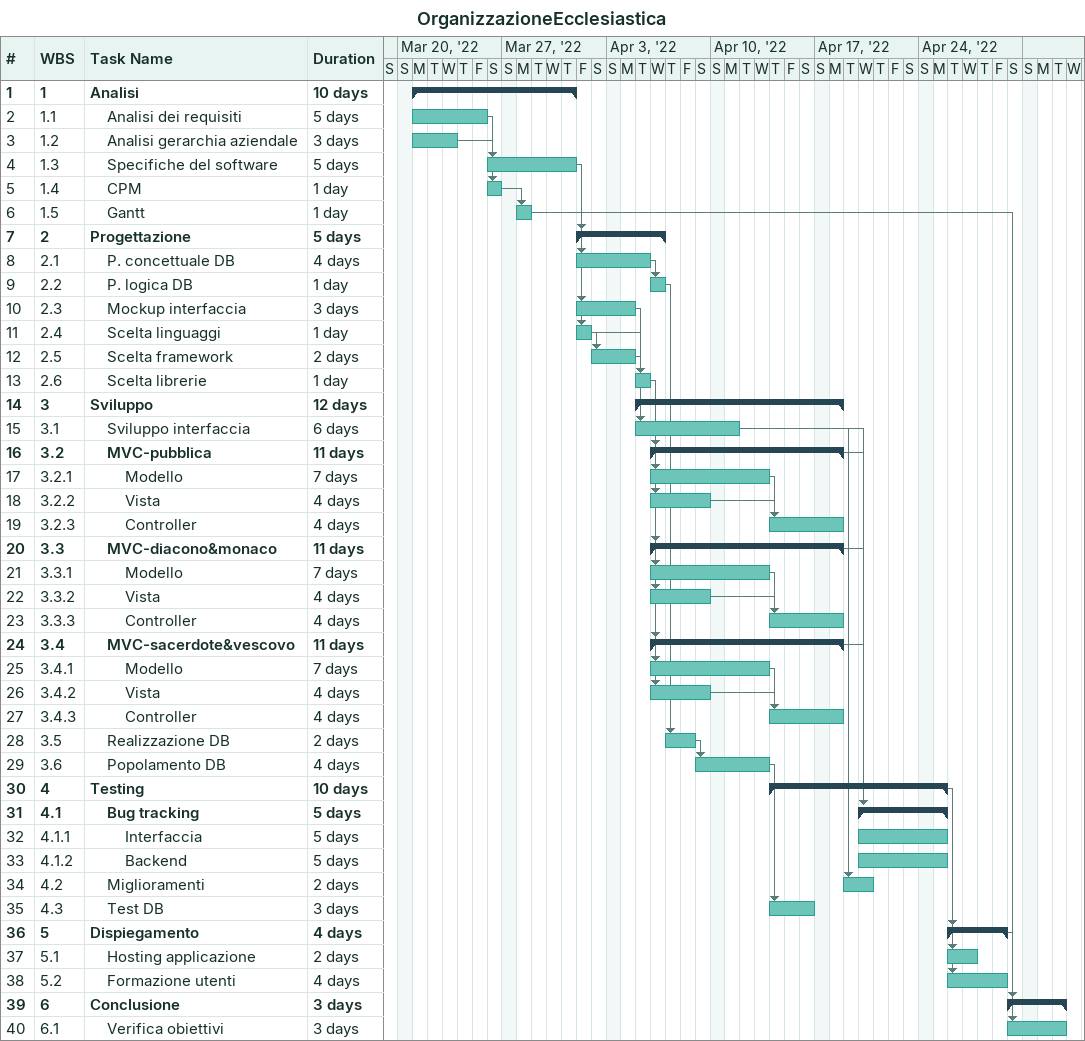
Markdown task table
OrganizzazioneEcclesiastica

| ID | WBS | Task | Duration | Start | Finish | Predecessors |
|---|---|---|---|---|---|---|
| 1 | 1 | **Analisi** | 10d | 2022-03-21 | 2022-03-31 |  |
| 2 | 1.1 | Analisi dei requisiti | 5d | 2022-03-21 | 2022-03-25 |  |
| 3 | 1.2 | Analisi gerarchia aziendale | 3d | 2022-03-21 | 2022-03-23 |  |
| 4 | 1.3 | Specifiche del software | 5d | 2022-03-26 | 2022-03-31 | 2, 3 |
| 5 | 1.4 | CPM | 1d | 2022-03-26 | 2022-03-26 | 2 |
| 6 | 1.5 | Gantt | 1d | 2022-03-28 | 2022-03-28 | 5 |
| 7 | 2 | **Progettazione** | 5d | 2022-04-01 | 2022-04-06 | 4 |
| 8 | 2.1 | P. concettuale DB | 4d | 2022-04-01 | 2022-04-05 | 4 |
| 9 | 2.2 | P. logica DB | 1d | 2022-04-06 | 2022-04-06 | 8 |
| 10 | 2.3 | Mockup interfaccia | 3d | 2022-04-01 | 2022-04-04 | 4 |
| 11 | 2.4 | Scelta linguaggi | 1d | 2022-04-01 | 2022-04-01 | 4 |
| 12 | 2.5 | Scelta framework | 2d | 2022-04-02 | 2022-04-04 | 11 |
| 13 | 2.6 | Scelta librerie | 1d | 2022-04-05 | 2022-04-05 | 12 |
| 14 | 3 | **Sviluppo** | 12d | 2022-04-05 | 2022-04-18 |  |
| 15 | 3.1 | Sviluppo interfaccia | 6d | 2022-04-05 | 2022-04-11 | 10, 11 |
| 16 | 3.2 | **MVC-pubblica** | 11d | 2022-04-06 | 2022-04-18 | 13 |
| 17 | 3.2.1 | Modello | 7d | 2022-04-06 | 2022-04-13 | 13 |
| 18 | 3.2.2 | Vista | 4d | 2022-04-06 | 2022-04-09 | 13 |
| 19 | 3.2.3 | Controller | 4d | 2022-04-14 | 2022-04-18 | 17, 18 |
| 20 | 3.3 | **MVC-diacono&monaco** | 11d | 2022-04-06 | 2022-04-18 | 13 |
| 21 | 3.3.1 | Modello | 7d | 2022-04-06 | 2022-04-13 | 13 |
| 22 | 3.3.2 | Vista | 4d | 2022-04-06 | 2022-04-09 | 13 |
| 23 | 3.3.3 | Controller | 4d | 2022-04-14 | 2022-04-18 | 21, 22 |
| 24 | 3.4 | **MVC-sacerdote&vescovo** | 11d | 2022-04-06 | 2022-04-18 | 13 |
| 25 | 3.4.1 | Modello | 7d | 2022-04-06 | 2022-04-13 | 13 |
| 26 | 3.4.2 | Vista | 4d | 2022-04-06 | 2022-04-09 | 13 |
| 27 | 3.4.3 | Controller | 4d | 2022-04-14 | 2022-04-18 | 25, 26 |
| 28 | 3.5 | Realizzazione DB | 2d | 2022-04-07 | 2022-04-08 | 9 |
| 29 | 3.6 | Popolamento DB | 4d | 2022-04-09 | 2022-04-13 | 28 |
| 30 | 4 | **Testing** | 10d | 2022-04-14 | 2022-04-25 |  |
| 31 | 4.1 | **Bug tracking** | 5d | 2022-04-20 | 2022-04-25 | 15, 16, 20, 24 |
| 32 | 4.1.1 | Interfaccia | 5d | 2022-04-20 | 2022-04-25 |  |
| 33 | 4.1.2 | Backend | 5d | 2022-04-20 | 2022-04-25 |  |
| 34 | 4.2 | Miglioramenti | 2d | 2022-04-19 | 2022-04-20 | 15, 16, 20, 24 |
| 35 | 4.3 | Test DB | 3d | 2022-04-14 | 2022-04-16 | 29 |
| 36 | 5 | **Dispiegamento** | 4d | 2022-04-26 | 2022-04-29 | 30 |
| 37 | 5.1 | Hosting applicazione | 2d | 2022-04-26 | 2022-04-27 | 30 |
| 38 | 5.2 | Formazione utenti | 4d | 2022-04-26 | 2022-04-29 | 30 |
| 39 | 6 | **Conclusione** | 3d | 2022-04-30 | 2022-05-03 | 36 |
| 40 | 6.1 | Verifica obiettivi | 3d | 2022-04-30 | 2022-05-03 | 6 |
